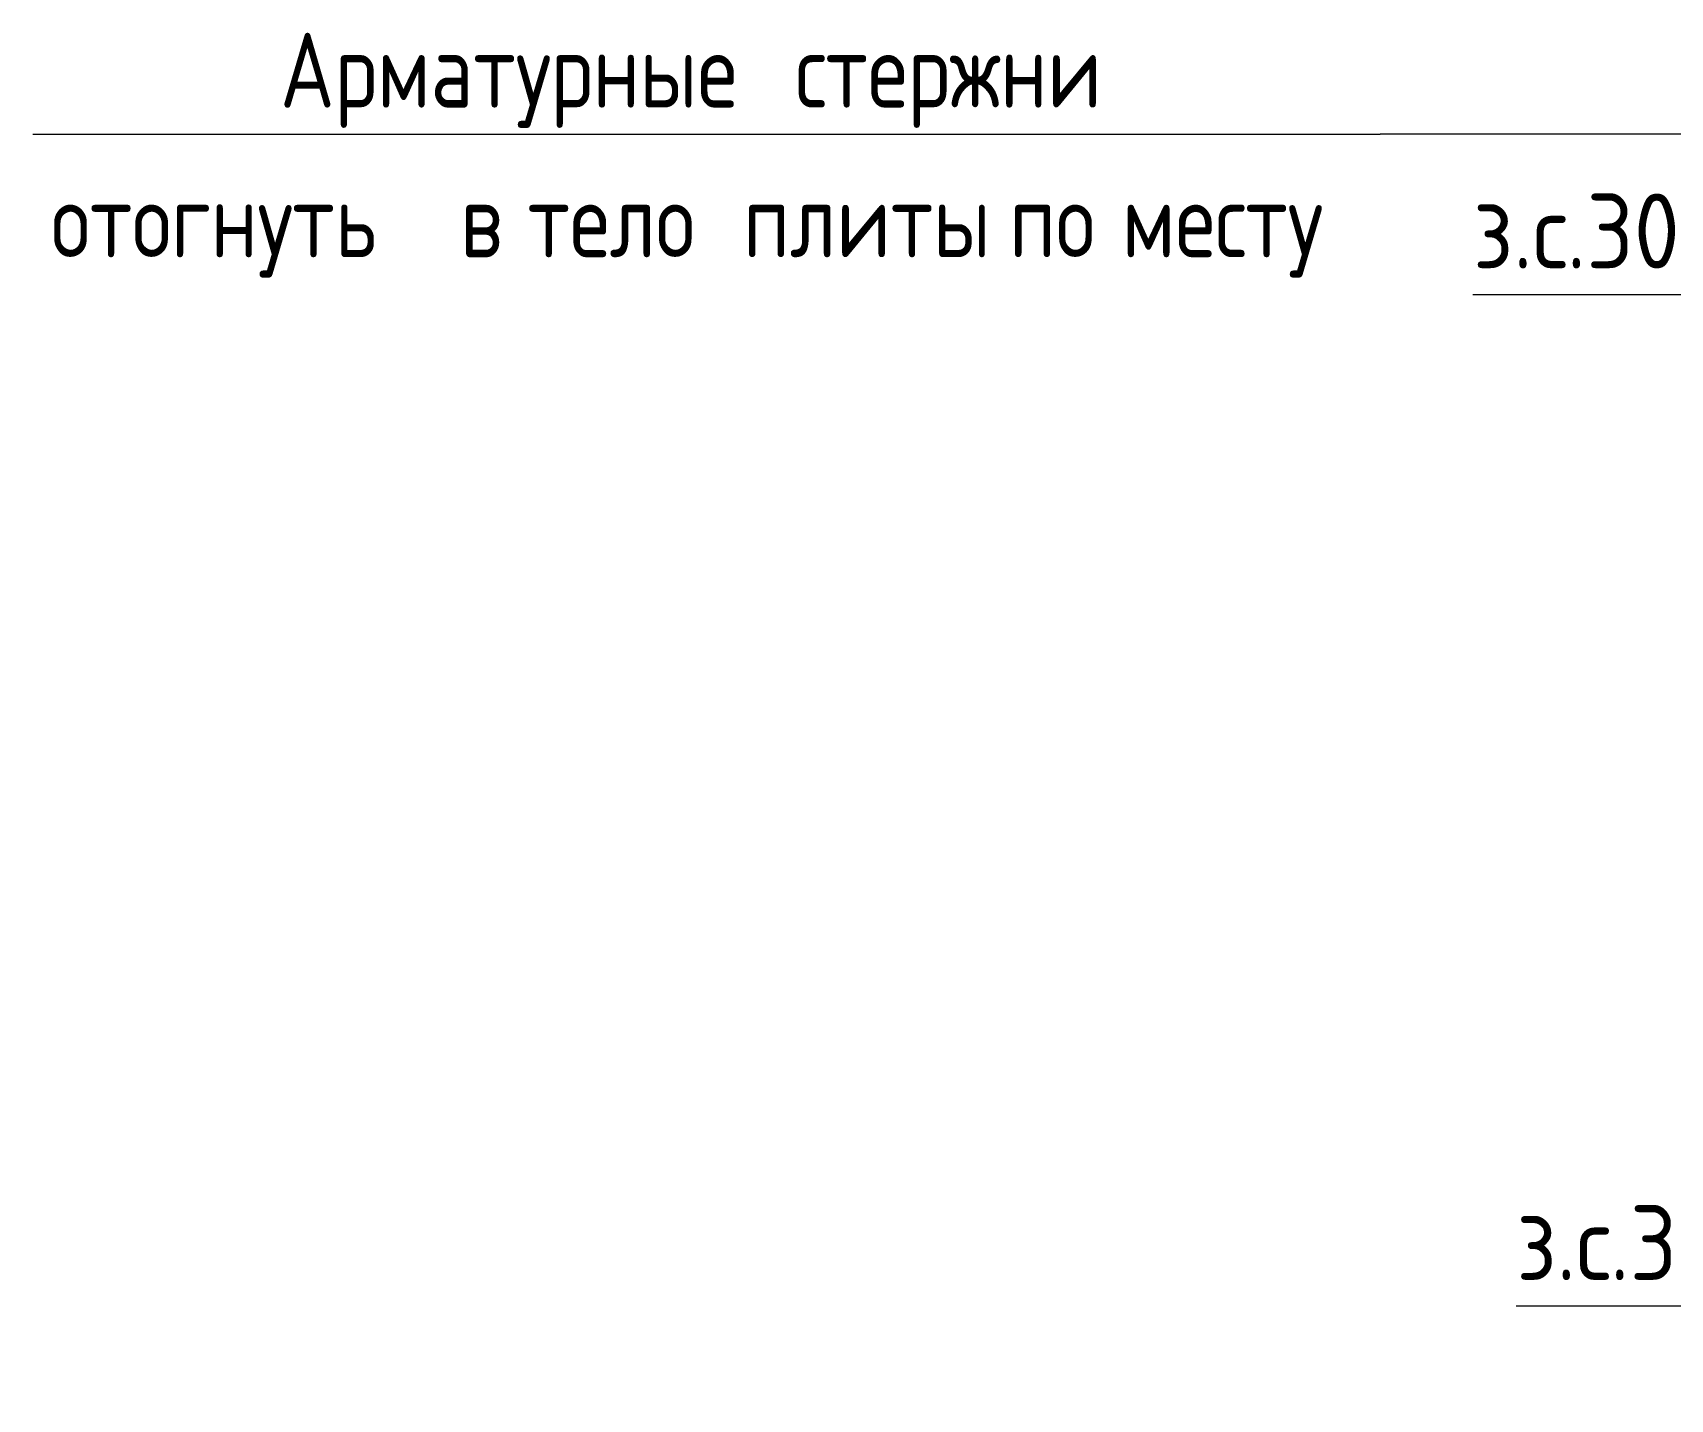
# Model space of a CAD drawing. Header units: millimetres. Extents: x 30199 to 69236, y -5153 to 33423.
# Drawn here: x 58603 to 59970, y 630 to 1771 of the extents above; entities that cross this region are included whole.
import ezdxf

# ---------------------------------------------------------------- set-up
doc = ezdxf.new("R2010")
doc.units = ezdxf.units.MM
for name, color, linetype, lineweight in [('AA_Dim', 7, 'Continuous', 9), ('AA_Dim-25', 7, 'Continuous', 9), ('AA_Vinoska', 7, 'Continuous', 9)]:
    doc.layers.add(name, color=color, linetype=linetype, lineweight=lineweight)
doc.styles.add('GOST Common', font='GOST Common.ttf', dxfattribs={"width": 0.85, "height": 62.5})
doc.styles.add('ISOCPEUR_1', font='isocpeur.ttf', dxfattribs={"width": 0.9, "height": 62.5})
doc.dimstyles.new('00_Точн_3_знака__прозр_', dxfattribs={"dimscale": 304.8, "dimtxt": 62.248823, "dimasz": 0.139436, "dimexe": 0.123031, "dimexo": 0.082021, "dimgap": 0.008202, "dimtad": 1, "dimdec": 3, "dimrnd": 0.001, "dimdsep": 46, "dimtxsty": 'ISOCPEUR_1', "dimblk1": 'OBLIQUE', "dimblk2": 'OBLIQUE', "dimsah": 1, "dimcen": 0.09, "dimdle": 0.123031, "dimazin": 0, "dimtfac": 1, "dimtdec": 4, "dimtix": 1, "dimtmove": 1, "dimatfit": 3, "dimfxl": 1, "dimtvp": 1, "dimtolj": 1, "dimtzin": 0, "dimlwd": 18, "dimlwe": 18, "dimarcsym": 2})
doc.dimstyles.new('05_Округл_1мм__прозр__1', dxfattribs={"dimscale": 304.8, "dimtxt": 62.248823, "dimasz": 0.139436, "dimexe": 0.123031, "dimexo": 0.082021, "dimgap": 0.008202, "dimtad": 1, "dimdec": 0, "dimdsep": 46, "dimtxsty": 'ISOCPEUR_1', "dimblk1": 'OBLIQUE', "dimblk2": 'OBLIQUE', "dimsah": 1, "dimcen": 0.09, "dimdle": 0.123031, "dimazin": 0, "dimtfac": 1, "dimtdec": 4, "dimtix": 1, "dimtmove": 1, "dimatfit": 3, "dimfxl": 1, "dimtvp": 1, "dimtolj": 1, "dimtzin": 0, "dimlwd": 18, "dimlwe": 18, "dimarcsym": 2})

# ---------------------------------------------------------------- blocks, each defined once
blk = doc.blocks.new('DIMBLOCK69-1-1 Армирование')
at = {"layer": 'AA_Dim-25', "lineweight": 18}
for p, q in [((60097, 1410), (60097, 1589.9)), ((60127, 1348), (60127, 1589.9)), ((59805.3, 1552.4), (60013.4, 1552.4)), ((60013.4, 1552.4), (60112, 1552.4)), ((60164.5, 1552.4), (60059.5, 1552.4)), ((60097, 1552.4), (60097, 1410)), ((60127, 1552.4), (60127, 1348))]:
    blk.add_line(p, q, dxfattribs=at)
at = {"layer": 'AA_Dim-25', "lineweight": 30}
for p, q in [((60097, 1552.4), (60118.2, 1573.7)), ((60127, 1552.4), (60148.2, 1573.7)), ((60097, 1552.4), (60075.7, 1531.2)), ((60127, 1552.4), (60105.7, 1531.2))]:
    blk.add_line(p, q, dxfattribs=at)
at = {"layer": 'AA_Dim-25', "color": 0, "lineweight": 18, "insert": (59805.3, 1636.6), "char_height": 62.5, "width": 219.786, "attachment_point": 1, "line_spacing_factor": 1.149209, "style": 'ISOCPEUR_1'}
blk.add_mtext('з.с.30', dxfattribs=at)
blk = doc.blocks.new('_Oblique')
at = {"color": 0, "linetype": 'ByBlock', "lineweight": -2}
blk.add_line((-0.5, -0.5), (0.5, 0.5), dxfattribs=at)
blk = doc.blocks.new('010_Текст с выноской - Текст 2 строки-4111793-1-1 Армирование')
at = {"layer": 'AA_Vinoska'}
blk.add_line((-34329.1, 1686.3), (-33204.1, 1686.3), dxfattribs=at)
blk = doc.blocks.new('DIMBLOCK79-1-1 Армирование')
at = {"layer": 'AA_Dim-25', "lineweight": 18}
for p, q in [((60126.8, 654.8), (60126.8, 745.2)), ((60097, 712.7), (60097, 670.2)), ((60097, 707.7), (60097, 712.7)), ((59841.5, 707.7), (60049.7, 707.7)), ((60049.7, 707.7), (60111.9, 707.7)), ((60059.5, 707.7), (60126.8, 707.7)), ((60126.8, 707.7), (60126.8, 654.8))]:
    blk.add_line(p, q, dxfattribs=at)
at = {"layer": 'AA_Dim-25', "lineweight": 30}
for p, q in [((60097, 707.7), (60118.2, 728.9)), ((60126.8, 707.7), (60148.1, 728.9)), ((60097, 707.7), (60075.7, 686.4)), ((60126.8, 707.7), (60105.6, 686.4))]:
    blk.add_line(p, q, dxfattribs=at)
at = {"layer": 'AA_Dim-25', "color": 0, "lineweight": 18, "insert": (59841.5, 791.8), "char_height": 62.5, "width": 219.786, "attachment_point": 1, "line_spacing_factor": 1.149209, "style": 'ISOCPEUR_1'}
blk.add_mtext('з.с.30', dxfattribs=at)

msp = doc.modelspace()

# ---------------------------------------------------------------- linework, layer by layer
at = {"layer": 'AA_Vinoska'}
msp.add_line((60120.3366, 1686.3454), (59727.8981, 1686.3454), dxfattribs=at)

# ---------------------------------------------------------------- block references
msp.add_blockref('010_Текст с выноской - Текст 2 строки-4111793-1-1 Армирование', (92932.0277, 0), dxfattribs=at)

# ---------------------------------------------------------------- texts
at = {"layer": 'AA_Vinoska', "char_height": 62.5, "attachment_point": 1, "style": 'GOST Common'}
for s, insert, width in [('Арматурные', (58809.3614, 1770.903), 499.15068), ('\\fGOST Common|b0|i0|c204|p34|;\\W.85; ', (59221.2019, 1770.903), 22.146617), ('стержни', (59239.4747, 1770.903), 339.013602), ('\\fGOST Common|b0|i0|c204|p34|;\\W.85; ', (58941.5054, 1645.903), 22.146617), ('\\fGOST Common|b0|i0|c204|p34|;\\W.85; ', (58997.7294, 1645.903), 22.146617), ('\\fGOST Common|b0|i0|c204|p34|;\\W.85; ', (59177.646, 1645.903), 22.146617), ('\\fGOST Common|b0|i0|c204|p34|;\\W.85; ', (59399.7307, 1645.903), 22.146617), ('\\fGOST Common|b0|i0|c204|p34|;\\W.85; ', (59493.9058, 1645.903), 22.146617), ('отогнуть', (58618.2176, 1645.903), 391.824766), ('\\fGOST Common|b0|i0|c204|p34|;\\W.85;в', (58959.7782, 1645.903), 45.99682), ('тело', (59016.0021, 1645.903), 195.912383), ('плиты', (59195.9188, 1645.903), 247.019961), ('по', (59418.0034, 1645.903), 91.993641), ('месту', (59512.1786, 1645.903), 240.205617)]:
    msp.add_mtext(s, dxfattribs=dict(at, insert=insert, width=width))

# ---------------------------------------------------------------- dimensions: what is measured, and where the dimension line sits
at = {"layer": 'AA_Dim', "lineweight": 18}
for base, p1, p2, dimstyle, override, picture, middle in [((60096.9661, 1552.4458), (60126.9661, 1323), (60096.9661, 1385), '00_Точн_3_знака__прозр_', {"dimpost": 'з.с.<>', "dimfxl": 68.876701}, 'DIMBLOCK69-1-1 Армирование', (59915.1678, 1594.9326)), ((60126.81, 707.671), (60096.9661, 737.723), (60126.81, 629.7939), '05_Округл_1мм__прозр__1', {"dimpost": 'з.с.<>', "dimfxl": 111.979302}, 'DIMBLOCK79-1-1 Армирование', (59951.3969, 750.1578))]:
    dim = msp.add_linear_dim(base=base, p1=p1, p2=p2, dimstyle=dimstyle, override=override, dxfattribs=at)
    dim.commit()
    dim.dimension.update_dxf_attribs({"geometry": picture, "text_midpoint": middle, "dimtype": 160})

doc.saveas('drawing.dxf')
